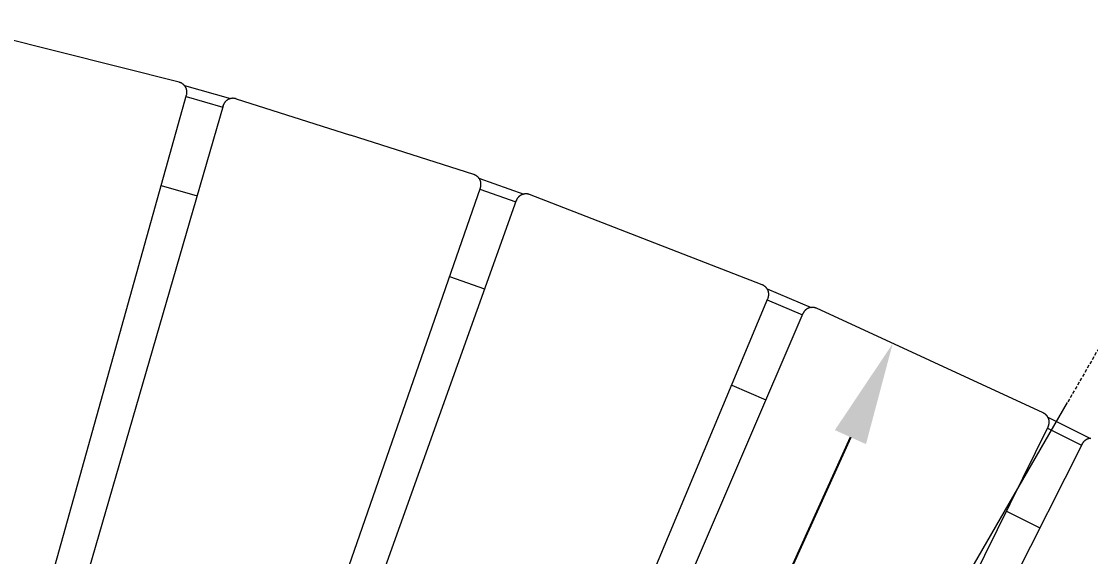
# Model space of a CAD drawing. Header units: millimetres. Extents: x -427 to 4679, y -324 to 2971.
# Drawn here: x 1259.5 to 1676.7, y 1367.5 to 1576.2 of the extents above; entities that cross this region are included whole.
import ezdxf

# ---------------------------------------------------------------- set-up
doc = ezdxf.new("R2010")
doc.units = ezdxf.units.MM
doc.linetypes.add('HIDDEN', pattern=[1.905, 1.27, -0.635])
for name, color, linetype, lineweight in [('ZANO_R', 7, 'Continuous', 0), ('ZANO_R_przerywana', 7, 'HIDDEN', 0), ('ZANO_W', 1, 'Continuous', 0)]:
    doc.layers.add(name, color=color, linetype=linetype, lineweight=lineweight)
doc.styles.add('Arial', font='arial.ttf')
doc.styles.get("Standard").update_dxf_attribs({"font": 'ARIALUNI.TTF'})
doc.dimstyles.new('pl i ang', dxfattribs={"dimtxt": 50, "dimasz": 50, "dimexe": 1.25, "dimexo": 0.625, "dimgap": 10, "dimtad": 1, "dimtoh": 1, "dimtxsty": 'Standard', "dimcen": 2.5, "dimclrd": 1, "dimclre": 1, "dimclrt": 1, "dimadec": 0, "dimazin": 0, "dimtfac": 1, "dimtmove": 0, "dimatfit": 3, "dimfxl": 1, "dimarcsym": 1})

# ---------------------------------------------------------------- blocks, each defined once
blk = doc.blocks.new('*D526')
at = {"layer": 'ZANO_W', "color": 1, "lineweight": -2}
blk.add_line((1583.02, 1414.06), (1243.55, 663.88), dxfattribs=at)
at = {"layer": 'ZANO_W', "color": 1}
blk.add_solid([(1589.09, 1411.32), (1576.95, 1416.81), (1599.51, 1450.51)], dxfattribs=at)
at = {"layer": 'ZANO_W', "color": 1, "insert": (1252.43, 757.31), "char_height": 40, "attachment_point": 5, "rotation": 65.6522, "style": 'Arial'}
blk.add_mtext('R1944', dxfattribs=at)

msp = doc.modelspace()

# ---------------------------------------------------------------- linework, layer by layer
at = {"layer": 'ZANO_R'}
for p, q in [((1321.11, 1552.45), (1226.69, 1576.18)), ((1321.24, 1552.41), (1321.11, 1552.45)), ((1321.37, 1552.37), (1321.24, 1552.41)), ((1321.5, 1552.33), (1321.37, 1552.37)), ((1321.63, 1552.28), (1321.5, 1552.33)), ((1321.75, 1552.22), (1321.63, 1552.28)), ((1321.88, 1552.17), (1321.75, 1552.22)), ((1322, 1552.11), (1321.88, 1552.17)), ((1322.12, 1552.04), (1322, 1552.11)), ((1322.24, 1551.97), (1322.12, 1552.04)), ((1322.35, 1551.9), (1322.24, 1551.97)), ((1322.46, 1551.82), (1322.35, 1551.9)), ((1322.57, 1551.74), (1322.46, 1551.82)), ((1322.68, 1551.65), (1322.57, 1551.74)), ((1322.78, 1551.56), (1322.68, 1551.65)), ((1322.89, 1551.47), (1322.78, 1551.56)), ((1322.98, 1551.38), (1322.89, 1551.47)), ((1323.08, 1551.28), (1322.98, 1551.38)), ((1323.17, 1551.17), (1323.08, 1551.28)), ((1323.15, 1551.19), (1341.1, 1546.07)), ((1323.15, 1551.19), (1341.1, 1546.07)), ((1323.25, 1551.07), (1323.17, 1551.17)), ((1323.34, 1550.96), (1323.25, 1551.07)), ((1323.42, 1550.85), (1323.34, 1550.96)), ((1323.49, 1550.74), (1323.42, 1550.85)), ((1323.57, 1550.62), (1323.49, 1550.74)), ((1323.63, 1550.5), (1323.57, 1550.62)), ((1323.7, 1550.38), (1323.63, 1550.5)), ((1323.76, 1550.26), (1323.7, 1550.38)), ((1323.81, 1550.13), (1323.76, 1550.26)), ((1323.87, 1550.01), (1323.81, 1550.13)), ((1323.91, 1549.88), (1323.87, 1550.01)), ((1323.96, 1549.75), (1323.91, 1549.88)), ((1323.99, 1549.62), (1323.96, 1549.75)), ((1324.03, 1549.49), (1323.99, 1549.62)), ((1324.06, 1549.35), (1324.03, 1549.49)), ((1324.04, 1547.73), (1324.07, 1547.86)), ((1324.08, 1549.22), (1324.06, 1549.35)), ((1324.07, 1547.86), (1324.09, 1547.99)), ((1324.1, 1549.08), (1324.08, 1549.22)), ((1324.09, 1547.99), (1324.11, 1548.13)), ((1324.12, 1548.95), (1324.1, 1549.08)), ((1324.11, 1548.13), (1324.12, 1548.27)), ((1324.13, 1548.81), (1324.12, 1548.95)), ((1324.12, 1548.27), (1324.13, 1548.4)), ((1324.13, 1548.67), (1324.13, 1548.81)), ((1324.13, 1548.54), (1324.13, 1548.67)), ((1324.13, 1548.4), (1324.13, 1548.54)), ((1204.99, 1121.65), (1323.99, 1547.49)), ((1323.81, 1546.85), (1338.1, 1542.77)), ((1323.81, 1546.85), (1338.1, 1542.77)), ((1323.99, 1547.49), (1324.01, 1547.59)), ((1324.01, 1547.59), (1324.04, 1547.73)), ((1338.38, 1543.66), (1338.33, 1543.54)), ((1338.43, 1543.79), (1338.38, 1543.66)), ((1338.49, 1543.92), (1338.43, 1543.79)), ((1338.55, 1544.04), (1338.49, 1543.92)), ((1338.62, 1544.16), (1338.55, 1544.04)), ((1338.69, 1544.28), (1338.62, 1544.16)), ((1338.76, 1544.39), (1338.69, 1544.28)), ((1338.84, 1544.5), (1338.76, 1544.39)), ((1338.92, 1544.61), (1338.84, 1544.5)), ((1339, 1544.72), (1338.92, 1544.61)), ((1339.09, 1544.83), (1339, 1544.72)), ((1339.18, 1544.93), (1339.09, 1544.83)), ((1339.28, 1545.02), (1339.18, 1544.93)), ((1339.37, 1545.12), (1339.28, 1545.02)), ((1339.48, 1545.21), (1339.37, 1545.12)), ((1339.58, 1545.3), (1339.48, 1545.21)), ((1339.69, 1545.38), (1339.58, 1545.3)), ((1339.8, 1545.46), (1339.69, 1545.38)), ((1339.91, 1545.54), (1339.8, 1545.46)), ((1340.03, 1545.61), (1339.91, 1545.54)), ((1340.14, 1545.68), (1340.03, 1545.61)), ((1340.26, 1545.75), (1340.14, 1545.68)), ((1340.39, 1545.81), (1340.26, 1545.75)), ((1340.51, 1545.86), (1340.39, 1545.81)), ((1340.64, 1545.92), (1340.51, 1545.86)), ((1340.77, 1545.96), (1340.64, 1545.92)), ((1340.89, 1546.01), (1340.77, 1545.96)), ((1341.03, 1546.05), (1340.89, 1546.01)), ((1341.16, 1546.08), (1341.03, 1546.05)), ((1341.29, 1546.11), (1341.16, 1546.08)), ((1341.43, 1546.14), (1341.29, 1546.11)), ((1341.56, 1546.16), (1341.43, 1546.14)), ((1341.7, 1546.17), (1341.56, 1546.16)), ((1341.83, 1546.18), (1341.7, 1546.17)), ((1341.97, 1546.19), (1341.83, 1546.18)), ((1342.11, 1546.19), (1341.97, 1546.19)), ((1342.24, 1546.19), (1342.11, 1546.19)), ((1342.38, 1546.18), (1342.24, 1546.19)), ((1342.51, 1546.17), (1342.38, 1546.18)), ((1342.65, 1546.16), (1342.51, 1546.17)), ((1342.78, 1546.14), (1342.65, 1546.16)), ((1342.92, 1546.11), (1342.78, 1546.14)), ((1343.05, 1546.08), (1342.92, 1546.11)), ((1343.18, 1546.04), (1343.05, 1546.08)), ((1343.32, 1546.01), (1343.18, 1546.04)), ((1343.32, 1546.01), (1387.9, 1531.81)), ((1338.26, 1543.31), (1215.18, 1118.63)), ((1338.26, 1543.31), (1338.29, 1543.41)), ((1338.33, 1543.54), (1338.29, 1543.41)), ((1436.08, 1516.47), (1387.9, 1531.81)), ((1436.21, 1516.42), (1436.08, 1516.47)), ((1436.34, 1516.38), (1436.21, 1516.42)), ((1436.46, 1516.32), (1436.34, 1516.38)), ((1436.59, 1516.27), (1436.46, 1516.32)), ((1436.71, 1516.21), (1436.59, 1516.27)), ((1436.83, 1516.14), (1436.71, 1516.21)), ((1436.95, 1516.07), (1436.83, 1516.14)), ((1437.06, 1516), (1436.95, 1516.07)), ((1437.18, 1515.92), (1437.06, 1516)), ((1437.29, 1515.84), (1437.18, 1515.92)), ((1437.39, 1515.76), (1437.29, 1515.84)), ((1437.5, 1515.67), (1437.39, 1515.76)), ((1437.6, 1515.58), (1437.5, 1515.67)), ((1437.7, 1515.48), (1437.6, 1515.58)), ((1437.79, 1515.38), (1437.7, 1515.48)), ((1437.88, 1515.28), (1437.79, 1515.38)), ((1437.97, 1515.18), (1437.88, 1515.28)), ((1438.06, 1515.07), (1437.97, 1515.18)), ((1438.05, 1515.09), (1455.63, 1508.86)), ((1438.05, 1515.09), (1455.63, 1508.86)), ((1438.14, 1514.96), (1438.06, 1515.07)), ((1438.21, 1514.85), (1438.14, 1514.96)), ((1438.29, 1514.73), (1438.21, 1514.85)), ((1438.36, 1514.61), (1438.29, 1514.73)), ((1438.42, 1514.49), (1438.36, 1514.61)), ((1438.48, 1514.37), (1438.42, 1514.49)), ((1293.51, 1093.69), (1438.65, 1511.34)), ((1314.12, 1512.18), (1328.08, 1508.19)), ((1438.43, 1510.72), (1452.44, 1505.76)), ((1438.43, 1510.72), (1452.44, 1505.76)), ((1438.54, 1514.25), (1438.48, 1514.37)), ((1438.59, 1514.12), (1438.54, 1514.25)), ((1438.64, 1513.99), (1438.59, 1514.12)), ((1438.68, 1513.86), (1438.64, 1513.99)), ((1438.65, 1511.34), (1438.68, 1511.44)), ((1438.72, 1513.73), (1438.68, 1513.86)), ((1438.68, 1511.44), (1438.72, 1511.57)), ((1438.75, 1513.6), (1438.72, 1513.73)), ((1438.72, 1511.57), (1438.75, 1511.7)), ((1438.78, 1513.47), (1438.75, 1513.6)), ((1438.75, 1511.7), (1438.78, 1511.84)), ((1438.81, 1513.33), (1438.78, 1513.47)), ((1438.78, 1511.84), (1438.81, 1511.97)), ((1438.83, 1513.2), (1438.81, 1513.33)), ((1438.81, 1511.97), (1438.83, 1512.11)), ((1438.85, 1513.06), (1438.83, 1513.2)), ((1438.83, 1512.11), (1438.85, 1512.24)), ((1438.86, 1512.92), (1438.85, 1513.06)), ((1438.85, 1512.24), (1438.86, 1512.38)), ((1438.86, 1512.79), (1438.86, 1512.92)), ((1438.87, 1512.65), (1438.86, 1512.79)), ((1438.86, 1512.52), (1438.87, 1512.65)), ((1438.86, 1512.38), (1438.86, 1512.52)), ((1452.63, 1506.28), (1303.49, 1090.04)), ((1452.63, 1506.28), (1452.67, 1506.38)), ((1452.72, 1506.51), (1452.67, 1506.38)), ((1452.78, 1506.63), (1452.72, 1506.51)), ((1452.84, 1506.75), (1452.78, 1506.63)), ((1452.9, 1506.88), (1452.84, 1506.75)), ((1452.97, 1506.99), (1452.9, 1506.88)), ((1453.04, 1507.11), (1452.97, 1506.99)), ((1453.12, 1507.22), (1453.04, 1507.11)), ((1453.2, 1507.33), (1453.12, 1507.22)), ((1453.28, 1507.44), (1453.2, 1507.33)), ((1453.37, 1507.55), (1453.28, 1507.44)), ((1453.46, 1507.65), (1453.37, 1507.55)), ((1453.55, 1507.75), (1453.46, 1507.65)), ((1453.65, 1507.84), (1453.55, 1507.75)), ((1453.75, 1507.93), (1453.65, 1507.84)), ((1453.86, 1508.02), (1453.75, 1507.93)), ((1453.96, 1508.11), (1453.86, 1508.02)), ((1454.07, 1508.19), (1453.96, 1508.11)), ((1454.19, 1508.27), (1454.07, 1508.19)), ((1454.3, 1508.34), (1454.19, 1508.27)), ((1454.42, 1508.41), (1454.3, 1508.34)), ((1454.54, 1508.48), (1454.42, 1508.41)), ((1454.66, 1508.54), (1454.54, 1508.48)), ((1454.78, 1508.59), (1454.66, 1508.54)), ((1454.91, 1508.65), (1454.78, 1508.59)), ((1455.04, 1508.7), (1454.91, 1508.65)), ((1455.17, 1508.74), (1455.04, 1508.7)), ((1455.3, 1508.78), (1455.17, 1508.74)), ((1455.43, 1508.81), (1455.3, 1508.78)), ((1455.56, 1508.85), (1455.43, 1508.81)), ((1455.7, 1508.87), (1455.56, 1508.85)), ((1455.83, 1508.89), (1455.7, 1508.87)), ((1455.97, 1508.91), (1455.83, 1508.89)), ((1456.1, 1508.92), (1455.97, 1508.91)), ((1456.24, 1508.93), (1456.1, 1508.92)), ((1456.38, 1508.93), (1456.24, 1508.93)), ((1456.51, 1508.93), (1456.38, 1508.93)), ((1456.65, 1508.93), (1456.51, 1508.93)), ((1456.79, 1508.92), (1456.65, 1508.93)), ((1456.92, 1508.9), (1456.79, 1508.92)), ((1457.06, 1508.88), (1456.92, 1508.9)), ((1457.19, 1508.85), (1457.06, 1508.88)), ((1457.32, 1508.83), (1457.19, 1508.85)), ((1457.46, 1508.79), (1457.32, 1508.83)), ((1457.59, 1508.75), (1457.46, 1508.79)), ((1457.72, 1508.71), (1457.59, 1508.75)), ((1457.85, 1508.66), (1457.72, 1508.71)), ((1548.6, 1473.44), (1457.85, 1508.66)), ((1426.61, 1476.71), (1440.3, 1471.87)), ((1548.73, 1473.39), (1548.6, 1473.44)), ((1548.86, 1473.33), (1548.73, 1473.39)), ((1548.98, 1473.27), (1548.86, 1473.33)), ((1549.1, 1473.21), (1548.98, 1473.27)), ((1549.22, 1473.14), (1549.1, 1473.21)), ((1549.33, 1473.06), (1549.22, 1473.14)), ((1549.45, 1472.99), (1549.33, 1473.06)), ((1549.56, 1472.91), (1549.45, 1472.99)), ((1549.66, 1472.82), (1549.56, 1472.91)), ((1549.77, 1472.74), (1549.66, 1472.82)), ((1549.87, 1472.65), (1549.77, 1472.74)), ((1549.97, 1472.55), (1549.87, 1472.65)), ((1550.07, 1472.45), (1549.97, 1472.55)), ((1550.16, 1472.35), (1550.07, 1472.45)), ((1550.25, 1472.25), (1550.16, 1472.35)), ((1550.33, 1472.14), (1550.25, 1472.25)), ((1550.41, 1472.03), (1550.33, 1472.14)), ((1550.49, 1471.92), (1550.41, 1472.03)), ((1550.48, 1471.94), (1567.64, 1464.64)), ((1550.48, 1471.94), (1567.64, 1464.64)), ((1550.56, 1471.8), (1550.49, 1471.92)), ((1550.63, 1471.69), (1550.56, 1471.8)), ((1550.7, 1471.57), (1550.63, 1471.69)), ((1550.76, 1471.45), (1550.7, 1471.57)), ((1550.82, 1471.32), (1550.76, 1471.45)), ((1550.87, 1471.2), (1550.82, 1471.32)), ((1550.92, 1471.07), (1550.87, 1471.2)), ((1550.96, 1470.94), (1550.92, 1471.07)), ((1551, 1470.81), (1550.96, 1470.94)), ((1550.98, 1468.52), (1551.01, 1468.65)), ((1551.04, 1470.68), (1551, 1470.81)), ((1551.01, 1468.65), (1551.05, 1468.78)), ((1551.07, 1470.54), (1551.04, 1470.68)), ((1551.05, 1468.78), (1551.08, 1468.92)), ((1551.09, 1470.41), (1551.07, 1470.54)), ((1551.08, 1468.92), (1551.1, 1469.05)), ((1551.12, 1470.27), (1551.09, 1470.41)), ((1551.1, 1469.05), (1551.12, 1469.18)), ((1551.13, 1470.14), (1551.12, 1470.27)), ((1551.12, 1469.18), (1551.14, 1469.32)), ((1551.15, 1470), (1551.13, 1470.14)), ((1551.14, 1469.32), (1551.15, 1469.46)), ((1551.15, 1469.87), (1551.15, 1470)), ((1551.16, 1469.73), (1551.15, 1469.87)), ((1551.15, 1469.46), (1551.16, 1469.59)), ((1551.16, 1469.59), (1551.16, 1469.73)), ((1380.13, 1060.3), (1550.85, 1468.16)), ((1550.59, 1467.55), (1564.27, 1461.73)), ((1550.59, 1467.55), (1564.27, 1461.73)), ((1550.85, 1468.16), (1550.89, 1468.26)), ((1550.89, 1468.26), (1550.93, 1468.39)), ((1550.93, 1468.39), (1550.98, 1468.52)), ((1566.78, 1464.42), (1566.66, 1464.37)), ((1566.91, 1464.47), (1566.78, 1464.42)), ((1567.04, 1464.51), (1566.91, 1464.47)), ((1567.18, 1464.54), (1567.04, 1464.51)), ((1567.31, 1464.57), (1567.18, 1464.54)), ((1567.44, 1464.6), (1567.31, 1464.57)), ((1567.58, 1464.62), (1567.44, 1464.6)), ((1567.71, 1464.64), (1567.58, 1464.62)), ((1567.85, 1464.66), (1567.71, 1464.64)), ((1567.98, 1464.66), (1567.85, 1464.66)), ((1568.12, 1464.67), (1567.98, 1464.66)), ((1568.26, 1464.67), (1568.12, 1464.67)), ((1568.39, 1464.66), (1568.26, 1464.67)), ((1568.53, 1464.65), (1568.39, 1464.66)), ((1568.67, 1464.64), (1568.53, 1464.65)), ((1568.8, 1464.62), (1568.67, 1464.64)), ((1568.94, 1464.59), (1568.8, 1464.62)), ((1569.07, 1464.57), (1568.94, 1464.59)), ((1569.2, 1464.53), (1569.07, 1464.57)), ((1569.33, 1464.49), (1569.2, 1464.53)), ((1569.46, 1464.45), (1569.33, 1464.49)), ((1569.59, 1464.41), (1569.46, 1464.45)), ((1569.72, 1464.36), (1569.59, 1464.41)), ((1564.49, 1462.25), (1389.87, 1056.04)), ((1564.49, 1462.25), (1564.54, 1462.34)), ((1564.6, 1462.47), (1564.54, 1462.34)), ((1564.66, 1462.59), (1564.6, 1462.47)), ((1564.73, 1462.71), (1564.66, 1462.59)), ((1564.8, 1462.82), (1564.73, 1462.71)), ((1564.87, 1462.94), (1564.8, 1462.82)), ((1564.95, 1463.05), (1564.87, 1462.94)), ((1565.04, 1463.16), (1564.95, 1463.05)), ((1565.12, 1463.26), (1565.04, 1463.16)), ((1565.21, 1463.36), (1565.12, 1463.26)), ((1565.31, 1463.46), (1565.21, 1463.36)), ((1565.4, 1463.56), (1565.31, 1463.46)), ((1565.5, 1463.65), (1565.4, 1463.56)), ((1565.61, 1463.74), (1565.5, 1463.65)), ((1565.71, 1463.83), (1565.61, 1463.74)), ((1565.82, 1463.91), (1565.71, 1463.83)), ((1565.94, 1463.99), (1565.82, 1463.91)), ((1566.05, 1464.06), (1565.94, 1463.99)), ((1566.17, 1464.13), (1566.05, 1464.06)), ((1566.29, 1464.2), (1566.17, 1464.13)), ((1566.41, 1464.26), (1566.29, 1464.2)), ((1566.53, 1464.32), (1566.41, 1464.26)), ((1566.66, 1464.37), (1566.53, 1464.32)), ((1569.84, 1464.3), (1569.72, 1464.36)), ((1658.25, 1423.52), (1569.84, 1464.3)), ((1536.69, 1434.34), (1550.05, 1428.66)), ((1442.04, 1036.91), (1667.7, 1427.56)), ((1658.37, 1423.46), (1658.25, 1423.52)), ((1658.49, 1423.4), (1658.37, 1423.46)), ((1658.61, 1423.33), (1658.49, 1423.4)), ((1658.73, 1423.26), (1658.61, 1423.33)), ((1658.84, 1423.18), (1658.73, 1423.26)), ((1658.95, 1423.11), (1658.84, 1423.18)), ((1659.06, 1423.02), (1658.95, 1423.11)), ((1659.16, 1422.94), (1659.06, 1423.02)), ((1659.27, 1422.85), (1659.16, 1422.94)), ((1659.37, 1422.75), (1659.27, 1422.85)), ((1659.46, 1422.65), (1659.37, 1422.75)), ((1659.56, 1422.55), (1659.46, 1422.65)), ((1659.64, 1422.45), (1659.56, 1422.55)), ((1659.73, 1422.34), (1659.64, 1422.45)), ((1659.81, 1422.24), (1659.73, 1422.34)), ((1659.89, 1422.12), (1659.81, 1422.24)), ((1659.96, 1422.01), (1659.89, 1422.12)), ((1660.04, 1421.89), (1659.96, 1422.01)), ((1660.02, 1421.91), (1676.71, 1413.56)), ((1660.1, 1421.77), (1660.04, 1421.89)), ((1660.16, 1421.65), (1660.1, 1421.77)), ((1660.22, 1421.53), (1660.16, 1421.65)), ((1660.28, 1421.4), (1660.22, 1421.53)), ((1660.32, 1421.27), (1660.28, 1421.4)), ((1660.31, 1418.47), (1660.36, 1418.6)), ((1660.37, 1421.14), (1660.32, 1421.27)), ((1660.36, 1418.6), (1660.4, 1418.72)), ((1660.41, 1421.01), (1660.37, 1421.14)), ((1660.4, 1418.72), (1660.44, 1418.86)), ((1660.45, 1420.88), (1660.41, 1421.01)), ((1660.44, 1418.86), (1660.47, 1418.99)), ((1660.48, 1420.75), (1660.45, 1420.88)), ((1660.47, 1418.99), (1660.5, 1419.12)), ((1660.51, 1420.62), (1660.48, 1420.75)), ((1660.5, 1419.12), (1660.52, 1419.26)), ((1660.53, 1420.48), (1660.51, 1420.62)), ((1660.52, 1419.26), (1660.54, 1419.39)), ((1660.55, 1420.35), (1660.53, 1420.48)), ((1660.54, 1419.39), (1660.56, 1419.53)), ((1660.56, 1420.21), (1660.55, 1420.35)), ((1660.57, 1420.07), (1660.56, 1420.21)), ((1660.56, 1419.53), (1660.57, 1419.66)), ((1660.57, 1419.94), (1660.57, 1420.07)), ((1660.57, 1419.8), (1660.57, 1419.94)), ((1660.57, 1419.66), (1660.57, 1419.8)), ((1464.51, 1021.61), (1660.16, 1418.12)), ((1659.87, 1417.53), (1673.16, 1410.87)), ((1660.16, 1418.12), (1660.2, 1418.21)), ((1660.2, 1418.21), (1660.26, 1418.34)), ((1660.26, 1418.34), (1660.31, 1418.47)), ((1673.41, 1411.37), (1473.97, 1016.76)), ((1673.41, 1411.37), (1673.46, 1411.46)), ((1673.53, 1411.58), (1673.46, 1411.46)), ((1673.6, 1411.7), (1673.53, 1411.58)), ((1673.67, 1411.81), (1673.6, 1411.7)), ((1673.75, 1411.93), (1673.67, 1411.81)), ((1673.84, 1412.03), (1673.75, 1411.93)), ((1673.92, 1412.14), (1673.84, 1412.03)), ((1674.01, 1412.24), (1673.92, 1412.14)), ((1674.1, 1412.34), (1674.01, 1412.24)), ((1674.2, 1412.44), (1674.1, 1412.34)), ((1674.3, 1412.53), (1674.2, 1412.44)), ((1674.4, 1412.62), (1674.3, 1412.53)), ((1674.51, 1412.71), (1674.4, 1412.62)), ((1674.62, 1412.79), (1674.51, 1412.71)), ((1674.73, 1412.87), (1674.62, 1412.79)), ((1674.84, 1412.95), (1674.73, 1412.87)), ((1674.96, 1413.02), (1674.84, 1412.95)), ((1675.08, 1413.08), (1674.96, 1413.02)), ((1675.2, 1413.15), (1675.08, 1413.08)), ((1675.32, 1413.21), (1675.2, 1413.15)), ((1675.45, 1413.26), (1675.32, 1413.21)), ((1675.58, 1413.31), (1675.45, 1413.26)), ((1675.7, 1413.36), (1675.58, 1413.31)), ((1675.83, 1413.4), (1675.7, 1413.36)), ((1675.97, 1413.44), (1675.83, 1413.4)), ((1676.1, 1413.47), (1675.97, 1413.44)), ((1676.23, 1413.5), (1676.1, 1413.47)), ((1676.37, 1413.52), (1676.23, 1413.5)), ((1676.5, 1413.54), (1676.37, 1413.52)), ((1676.64, 1413.55), (1676.5, 1413.54)), ((1676.77, 1413.56), (1676.64, 1413.55)), ((1643.94, 1385.24), (1656.92, 1378.74))]:
    msp.add_line(p, q, dxfattribs=at)
at = {"layer": 'ZANO_R_przerywana'}
msp.add_line((1702.76, 1488.25), (1667.7, 1427.56), dxfattribs=at)

# ---------------------------------------------------------------- dimensions: what is measured, and where the dimension line sits
at = {"layer": 'ZANO_W'}
dim = msp.add_radius_dim(center=(797.86, -321), mpoint=(1599.51, 1450.51), dimstyle='pl i ang', override={"dimtxt": 40, "dimasz": 40, "dimexe": 10, "dimexo": 10, "dimtoh": 0, "dimdec": 0, "dimtxsty": 'Arial', "dimtdec": 0, "dimtmove": 1}, dxfattribs=at)
dim.commit()
dim.dimension.update_dxf_attribs({"geometry": '*D526', "text_midpoint": (1280.15, 744.77), "dimtype": 164})

doc.saveas('drawing.dxf')
